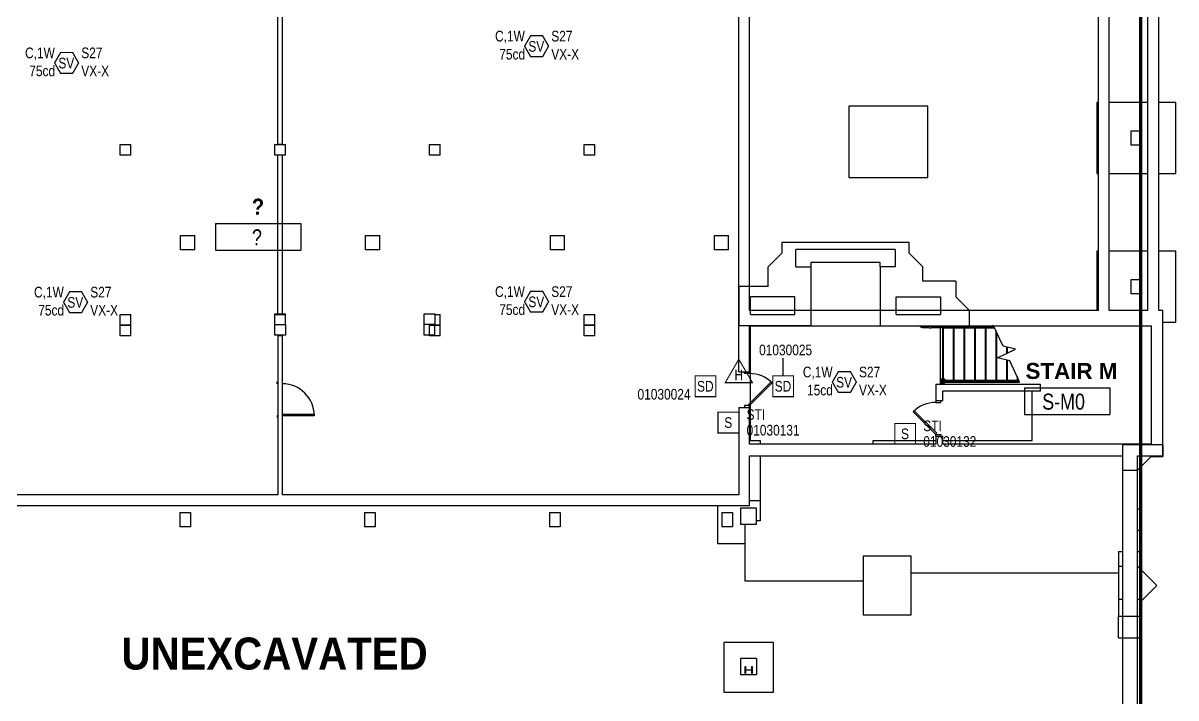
# Model space of a CAD drawing. Header units: inches. Extents: x 3516 to 15434, y -1454 to 5991.
# Drawn here: x 10942 to 12239, y 145 to 904 of the extents above; entities that cross this region are included whole.
import ezdxf
from ezdxf.enums import TextEntityAlignment as Align

# ---------------------------------------------------------------- set-up
doc = ezdxf.new("R2010")
doc.units = ezdxf.units.IN
doc.header["$LTSCALE"] = 0.25
doc.header["$MEASUREMENT"] = 0
for name, color, linetype in [('BACKGROUND', 8, 'Continuous'), ('DOOR HOLDER', 1, 'Continuous'), ('PULL STATION', 1, 'Continuous'), ('SMOKE DETECTOR', 1, 'Continuous'), ('SPEAKER STROBE', 1, 'Continuous')]:
    doc.layers.add(name, color=color, linetype=linetype)
doc.styles.add('Arial', font='arial.ttf', dxfattribs={"width": 0.8})
doc.styles.add('Arial_B_1', font='arialbd.ttf', dxfattribs={"height": 0.09375})
doc.styles.add('Arial_B_2', font='arialbd.ttf', dxfattribs={"width": 0.9, "height": 36})

# ---------------------------------------------------------------- blocks, each defined once
blk = doc.blocks.new('SIGA-278')
at = {"layer": 'PULL STATION', "const_width": 1.3}
blk.add_lwpolyline([(-11.5, -11.7), (-11.5, 11.7), (11.9, 11.7), (11.9, -11.7)], close=True, dxfattribs=at)
at = {"layer": 'PULL STATION', "style": 'Arial', "width": 0.8}
blk.add_text('S', height=12, dxfattribs=at).set_placement((0, 0), align=Align.MIDDLE)
for tag, p in [('ADDRESS', (20.6, 9)), ('ZONE', (20.6, -8.6))]:
    blk.add_attdef(tag, text='', height=12, dxfattribs=at).set_placement(p, align=Align.MIDDLE_LEFT)
blk.add_attdef('SUBSCRIPT', text='', height=12, dxfattribs=at).set_placement((-16.6, -9), align=Align.MIDDLE_RIGHT)
blk = doc.blocks.new('150X-AQN5')
at = {"layer": 'DOOR HOLDER', "const_width": 1.25}
blk.add_lwpolyline([(15.3, -8.8), (0, 17.6), (-15.3, -8.8)], close=True, dxfattribs=at)
at = {"layer": 'DOOR HOLDER', "style": 'Arial', "width": 0.8}
blk.add_text('H', height=12, dxfattribs=at).set_placement((0, 0), align=Align.MIDDLE)
blk.add_attdef('SUBSCRIPT', text='', height=12, dxfattribs=at).set_placement((11.4, 10.5), align=Align.MIDDLE_LEFT)
blk = doc.blocks.new('GC-S7VM')
at = {"layer": 'SPEAKER STROBE', "const_width": 1.46}
blk.add_lwpolyline([(13.8, 0.2), (7.1, 11.9), (-6.4, 11.9), (-13.2, 0.2), (-6.4, -11.5), (7.1, -11.5)], close=True, dxfattribs=at)
at = {"layer": 'SPEAKER STROBE', "style": 'Arial', "width": 0.8}
blk.add_text('SV', height=12, dxfattribs=at).set_placement((0, 0), align=Align.MIDDLE)
for tag, p in [('C', (-12.9, 11.5)), ('CANDELA', (-12.6, -8.8)), ('1/2W', (-12.6, -29.2))]:
    blk.add_attdef(tag, text='', height=12, dxfattribs=at).set_placement(p, align=Align.MIDDLE_RIGHT)
for tag, p in [('Speaker_Circuit', (16.8, 11.5)), ('Visual_Circuit', (16.8, -8.8))]:
    blk.add_attdef(tag, text='', height=12, dxfattribs=at).set_placement(p, align=Align.MIDDLE_LEFT)
blk = doc.blocks.new('SIGA-PD')
at = {"layer": 'SMOKE DETECTOR', "const_width": 1.3}
blk.add_lwpolyline([(-11.5, -11.7), (-11.5, 11.7), (11.9, 11.7), (11.9, -11.7)], close=True, dxfattribs=at)
at = {"layer": 'SMOKE DETECTOR', "style": 'Arial', "width": 0.8}
blk.add_text('SD', height=12, dxfattribs=at).set_placement((0, 0), align=Align.MIDDLE)
for tag, p in [('ADDRESS', (20.6, 9)), ('ZONE', (20.6, -8.6))]:
    blk.add_attdef(tag, text='', height=12, dxfattribs=at).set_placement(p, align=Align.MIDDLE_LEFT)
blk.add_attdef('SUBSCRIPT', text='', height=12, dxfattribs=at).set_placement((-16.6, -9), align=Align.MIDDLE_RIGHT)

msp = doc.modelspace()

# ---------------------------------------------------------------- linework, layer by layer
at = {"lineweight": 0, "const_width": 4}
msp.add_lwpolyline([(12199.2, 1484.3), (12199.2, -1066.9)], dxfattribs=at)
at = {"layer": 'BACKGROUND'}
for p, q in [((12151.7, 580.9), (12151.7, 1368.1)), ((12163.7, 580.9), (12163.7, 1356.1)), ((11759.2, 580.9), (11759.2, 1320.9)), ((12207.2, 580.9), (12207.2, 1308.1)), ((12219.7, 580.9), (12219.7, 1296.1)), ((11228.7, 767.6), (11228.7, 963.4)), ((11233.6, 963.4), (11233.6, 767.6)), ((11747.2, 512.1), (11747.2, 963.4)), ((11959.9, 810.6), (11870.9, 810.6)), ((11870.9, 810.6), (11870.9, 730.6)), ((11959.9, 730.6), (11959.9, 810.6)), ((12151.7, 814.8), (12149.9, 814.8)), ((12149.9, 814.8), (12149.9, 734.8)), ((12207.2, 814.8), (12163.7, 814.8)), ((12238.9, 814.8), (12219.7, 814.8)), ((12238.9, 734.8), (12238.9, 814.8)), ((12188.4, 766.8), (12188.4, 782.8)), ((12188.4, 782.8), (12200.4, 782.8)), ((12200.4, 766.8), (12200.4, 782.8)), ((11051.2, 755.6), (11051.2, 767.6)), ((11051.2, 767.6), (11063.2, 767.6)), ((11063.2, 755.6), (11063.2, 767.6)), ((11225.2, 755.6), (11225.2, 767.6)), ((11225.2, 767.6), (11237.2, 767.6)), ((11233.6, 767.6), (11228.7, 767.6)), ((11237.2, 755.6), (11237.2, 767.6)), ((11399.2, 755.6), (11399.2, 767.6)), ((11399.2, 767.6), (11411.2, 767.6)), ((11411.2, 755.6), (11411.2, 767.6)), ((11573.2, 755.6), (11573.2, 767.6)), ((11573.2, 767.6), (11585.2, 767.6)), ((11585.2, 755.6), (11585.2, 767.6)), ((12200.4, 766.8), (12188.4, 766.8)), ((11063.2, 755.6), (11051.2, 755.6)), ((11237.2, 755.6), (11225.2, 755.6)), ((11228.7, 577.4), (11228.7, 755.6)), ((11233.6, 755.6), (11228.7, 755.6)), ((11233.6, 755.6), (11233.6, 577.4)), ((11411.2, 755.6), (11399.2, 755.6)), ((11585.2, 755.6), (11573.2, 755.6)), ((11870.9, 730.6), (11959.9, 730.6)), ((12149.9, 734.8), (12151.7, 734.8)), ((12163.7, 734.8), (12207.2, 734.8)), ((12219.7, 734.8), (12238.9, 734.8)), ((11158.6, 678.8), (11254.6, 678.8)), ((11158.6, 678.8), (11158.6, 648.8)), ((11254.6, 678.8), (11254.6, 648.8)), ((11119.2, 649.1), (11119.2, 665.1)), ((11119.2, 665.1), (11135.2, 665.1)), ((11135.2, 649.1), (11135.2, 665.1)), ((11327.2, 649.1), (11327.2, 665.1)), ((11327.2, 665.1), (11343.2, 665.1)), ((11343.2, 649.1), (11343.2, 665.1)), ((11535.2, 649.1), (11535.2, 665.1)), ((11535.2, 665.1), (11551.2, 665.1)), ((11551.2, 649.1), (11551.2, 665.1)), ((11719.7, 649.1), (11719.7, 665.1)), ((11719.7, 665.1), (11735.7, 665.1)), ((11735.7, 649.1), (11735.7, 665.1)), ((11135.2, 649.1), (11119.2, 649.1)), ((11158.6, 648.8), (11254.6, 648.8)), ((11343.2, 649.1), (11327.2, 649.1)), ((11551.2, 649.1), (11535.2, 649.1)), ((11735.7, 649.1), (11719.7, 649.1)), ((11923.2, 657.4), (11795.7, 657.4)), ((11795.7, 657.4), (11795.7, 645.4)), ((11923.2, 649.4), (11811.2, 649.4)), ((11811.2, 629.9), (11811.2, 649.4)), ((11938.7, 657.4), (11923.2, 657.4)), ((11923.2, 649.4), (11923.2, 629.9)), ((11938.7, 645.4), (11938.7, 657.4)), ((11780.2, 629.9), (11795.7, 645.4)), ((11954.2, 629.9), (11938.7, 645.4)), ((11938.7, 645.4), (11938.7, 645.4)), ((12151.7, 647.8), (12149.9, 647.8)), ((12149.9, 647.8), (12149.9, 580.9)), ((12207.2, 647.8), (12163.7, 647.8)), ((12238.9, 647.8), (12219.7, 647.8)), ((12238.9, 567.8), (12238.9, 647.8)), ((11780.2, 607.9), (11780.2, 629.9)), ((11811.2, 629.9), (11828.2, 629.9)), ((11906.2, 634.9), (11828.2, 634.9)), ((11828.2, 634.9), (11828.2, 629.9)), ((11828.2, 629.9), (11828.2, 576.4)), ((11906.2, 629.9), (11906.2, 634.9)), ((11923.2, 629.9), (11906.2, 629.9)), ((11906.2, 629.9), (11906.2, 576.4)), ((11954.2, 613.9), (11954.2, 629.9)), ((11991.2, 613.9), (11954.2, 613.9)), ((11991.2, 613.9), (11991.2, 596.4)), ((12188.4, 599.8), (12188.4, 615.8)), ((12188.4, 615.8), (12200.4, 615.8)), ((12200.4, 599.8), (12200.4, 615.8)), ((11760.2, 607.9), (11747.2, 607.9)), ((11747.2, 607.9), (11747.2, 563.9)), ((11764.2, 607.9), (11760.2, 607.9)), ((11780.2, 607.9), (11764.2, 607.9)), ((12200.4, 599.8), (12188.4, 599.8)), ((11810.2, 596.4), (11760.2, 596.4)), ((11760.2, 576.4), (11760.2, 596.4)), ((11810.2, 576.4), (11810.2, 596.4)), ((11924.2, 576.4), (11924.2, 596.4)), ((11924.2, 596.4), (11974.2, 596.4)), ((11974.2, 596.4), (11974.2, 576.4)), ((12006.7, 580.9), (11991.2, 596.4)), ((11051.2, 564.6), (11051.2, 576.6)), ((11051.2, 576.6), (11063.2, 576.6)), ((11063.2, 564.6), (11063.2, 576.6)), ((11225.2, 565.4), (11225.2, 577.4)), ((11225.2, 577.4), (11228.7, 577.4)), ((11225.2, 565.4), (11225.2, 576.6)), ((11225.2, 576.6), (11237.2, 576.6)), ((11228.7, 577.4), (11233.6, 577.4)), ((11233.6, 577.4), (11237.2, 577.4)), ((11237.2, 565.4), (11237.2, 577.4)), ((11237.2, 565.4), (11237.2, 576.6)), ((11393.2, 577.4), (11405.2, 577.4)), ((11393.2, 565.4), (11393.2, 577.4)), ((11405.2, 577.4), (11405.2, 565.4)), ((11405.2, 576.6), (11411.2, 576.6)), ((11411.2, 564.6), (11411.2, 576.6)), ((11573.2, 564.6), (11573.2, 576.6)), ((11573.2, 576.6), (11585.2, 576.6)), ((11585.2, 564.6), (11585.2, 576.6)), ((12151.7, 580.9), (11759.2, 580.9)), ((11760.2, 576.4), (11810.2, 576.4)), ((11828.2, 576.4), (11828.2, 563.9)), ((11906.2, 576.4), (11906.2, 563.9)), ((11924.2, 576.4), (11974.2, 576.4)), ((12006.7, 563.9), (12006.7, 580.9)), ((12207.2, 580.9), (12163.7, 580.9)), ((12224.2, 580.9), (12219.7, 580.9)), ((12224.2, 417.6), (12224.2, 580.9)), ((11063.2, 564.6), (11051.2, 564.6)), ((11051.2, 552.6), (11051.2, 564.6)), ((11051.2, 564.6), (11063.2, 564.6)), ((11063.2, 552.6), (11063.2, 564.6)), ((11225.2, 565.4), (11237.2, 565.4)), ((11225.2, 553.4), (11225.2, 565.4)), ((11237.2, 565.4), (11237.2, 553.4)), ((11393.2, 553.4), (11393.2, 565.4)), ((11405.2, 565.4), (11393.2, 565.4)), ((11399.2, 564.6), (11399.2, 565.4)), ((11411.2, 564.6), (11399.2, 564.6)), ((11399.2, 552.6), (11399.2, 564.6)), ((11399.2, 564.6), (11411.2, 564.6)), ((11405.2, 553.4), (11405.2, 565.4)), ((11411.2, 552.6), (11411.2, 564.6)), ((11585.2, 564.6), (11573.2, 564.6)), ((11573.2, 552.6), (11573.2, 564.6)), ((11573.2, 564.6), (11585.2, 564.6)), ((11585.2, 552.6), (11585.2, 564.6)), ((11828.2, 563.9), (11747.2, 563.9)), ((11759.2, 563.9), (12211.2, 563.9)), ((11759.2, 512.1), (11759.2, 563.9)), ((11760, 563.9), (11760, 434.9)), ((11906.2, 563.9), (12006.7, 563.9)), ((11953.7, 563.1), (11954.2, 563.1)), ((11954.2, 561.6), (11953.7, 561.6)), ((11954.2, 563.1), (11961.5, 563.1)), ((11954.2, 563.1), (11954.2, 562.4)), ((11954.2, 561.6), (11954.2, 563.1)), ((11954.2, 562.4), (11954.2, 561.6)), ((11961.5, 561.6), (11954.2, 561.6)), ((11963.9, 563.1), (11976.2, 563.1)), ((11976.2, 561.6), (11963.9, 561.6)), ((11974.2, 563.1), (11974.2, 563.9)), ((11974.2, 504), (11974.2, 561.6)), ((11976.2, 563.9), (11976.2, 563.1)), ((11976.2, 563.1), (12033.9, 563.1)), ((11976.2, 562.9), (11976.2, 563.1)), ((11976.2, 561.6), (11976.2, 561.8)), ((11976.2, 561.6), (11976.2, 504)), ((11976.2, 561.6), (12034.6, 561.6)), ((11976.9, 563.9), (11976.9, 563.1)), ((11976.9, 561.6), (11976.9, 504)), ((11988.2, 563.9), (11988.2, 563.1)), ((11988.2, 561.6), (11988.2, 502.8)), ((11988.9, 563.9), (11988.9, 563.1)), ((11988.9, 561.6), (11988.9, 502.8)), ((12000.2, 563.9), (12000.2, 563.1)), ((12000.2, 561.6), (12000.2, 502.8)), ((12000.9, 563.9), (12000.9, 563.1)), ((12000.9, 561.6), (12000.9, 502.8)), ((12012.2, 563.9), (12012.2, 563.1)), ((12012.2, 561.6), (12012.2, 502.8)), ((12012.9, 563.9), (12012.9, 563.1)), ((12012.9, 561.6), (12012.9, 502.8)), ((12024.2, 563.9), (12024.2, 563.1)), ((12024.2, 561.6), (12024.2, 502.8)), ((12024.9, 563.9), (12024.9, 563.1)), ((12024.9, 561.6), (12024.9, 502.8)), ((12044.4, 540.8), (12033.2, 564.6)), ((12034.6, 561.6), (12033.9, 563.1)), ((12036.2, 558.4), (12036.2, 502.8)), ((12211.2, 563.9), (12211.2, 430.6)), ((12224.2, 567.8), (12238.9, 567.8)), ((11063.2, 552.6), (11051.2, 552.6)), ((11237.2, 553.4), (11225.2, 553.4)), ((11228.7, 552.6), (11228.7, 373.6)), ((11233.6, 552.6), (11228.7, 552.6)), ((11233.6, 552.6), (11233.6, 373.6)), ((11405.2, 553.4), (11393.2, 553.4)), ((11411.2, 552.6), (11399.2, 552.6)), ((11585.2, 552.6), (11573.2, 552.6)), ((12036.9, 556.8), (12036.9, 502.8)), ((12038, 527.9), (12058.4, 537.4)), ((12058.4, 537.4), (12044.4, 540.8)), ((12048.2, 539.9), (12048.2, 532.6)), ((12048.9, 539.7), (12048.9, 533)), ((12052, 524.5), (12038, 527.9)), ((12048.2, 525.4), (12048.2, 502.8)), ((12048.9, 525.2), (12048.9, 502.8)), ((12062.3, 502.4), (12052, 524.5)), ((11747.2, 512.1), (11759.2, 512.1)), ((11753.4, 510.1), (11753.4, 512.1)), ((11759.2, 510.1), (11753.4, 510.1)), ((11759.2, 512.1), (11759.2, 510.1)), ((12060.2, 506.9), (12060.2, 502.8)), ((11227.9, 498.6), (11227.9, 500.6)), ((11228.7, 498.6), (11227.9, 498.6)), ((11757.9, 475.4), (11783.4, 500.8)), ((11784.6, 499.6), (11759.2, 474.1)), ((11783.4, 500.8), (11784.6, 499.6)), ((11968.7, 498.1), (11968.7, 479.6)), ((11968.7, 498.1), (12086.7, 498.1)), ((11973.8, 504), (11978.5, 504)), ((11973.8, 504), (11973.8, 499.3)), ((11978.5, 499.3), (11973.8, 499.3)), ((11974.2, 498.1), (11974.2, 499.3)), ((11974.8, 503), (11974.8, 500.3)), ((11977.5, 503), (11974.8, 503)), ((11974.8, 500.3), (11977.5, 500.3)), ((11976.2, 502.4), (12062.3, 502.4)), ((11976.2, 500.9), (11976.2, 502.4)), ((11976.2, 500.9), (12063, 500.9)), ((11977.5, 502.4), (11977.5, 503)), ((11977.5, 500.3), (11977.5, 500.9)), ((11978.5, 504), (11978.5, 502.4)), ((11978.5, 502.8), (12062.1, 502.8)), ((11978.5, 500.9), (11978.5, 499.3)), ((11978.5, 500.4), (12063.1, 500.4)), ((12060.9, 505.3), (12060.9, 502.8)), ((12062.3, 502.4), (12062.1, 502.8)), ((12062.3, 502.4), (12062.1, 502.8)), ((12062.3, 502.4), (12062.1, 502.8)), ((12063, 500.9), (12062.3, 502.4)), ((12063.1, 500.6), (12063, 500.9)), ((12063.1, 500.6), (12063, 500.9)), ((12063.1, 500.6), (12063, 500.9)), ((12063.1, 500.6), (12063, 500.9)), ((12063, 500.6), (12063.1, 500.6)), ((12063.1, 500.4), (12063.1, 500.6)), ((12063.1, 500.4), (12063.1, 500.6)), ((12063.1, 500.4), (12063.1, 500.6)), ((12068.7, 494.1), (12164.7, 494.1)), ((12068.7, 494.1), (12068.7, 464.1)), ((12086.7, 490.1), (12086.7, 498.1)), ((12164.7, 494.1), (12164.7, 464.1)), ((11976.7, 479.6), (11976.7, 490.1)), ((12086.7, 490.1), (11976.7, 490.1)), ((12077.2, 434.9), (12077.2, 490.1)), ((11747.2, 472.1), (11747.2, 373.6)), ((11747.2, 472.1), (11759.2, 472.1)), ((11753.4, 474.1), (11753.4, 472.1)), ((11759.2, 474.1), (11753.4, 474.1)), ((11759.2, 474.1), (11757.9, 475.4)), ((11759.2, 472.1), (11759.2, 474.1)), ((11759.2, 430.6), (11759.2, 472.1)), ((11944.4, 468.3), (11943.2, 467.1)), ((11943.2, 467.1), (11968.7, 441.6)), ((11969.9, 442.9), (11944.4, 468.3)), ((11968.7, 479.6), (11976.7, 479.6)), ((11968.7, 479.6), (11968.7, 477.6)), ((11968.7, 477.6), (11974.4, 477.6)), ((11974.4, 477.6), (11974.4, 479.6)), ((11227.9, 462.6), (11227.9, 460.6)), ((11228.7, 462.6), (11227.9, 462.6)), ((11233.6, 464.4), (11269.6, 464.4)), ((11269.6, 462.6), (11233.6, 462.6)), ((11269.6, 464.4), (11269.6, 462.6)), ((12068.7, 464.1), (12164.7, 464.1)), ((11968.7, 441.6), (11969.9, 442.9)), ((11968.7, 441.6), (11974.4, 441.6)), ((11968.7, 439.6), (11968.7, 441.6)), ((11974.4, 441.6), (11974.4, 439.6)), ((11968.7, 430.6), (11759.2, 430.6)), ((11760, 434.9), (11771.2, 434.9)), ((11771.2, 434.9), (11771.2, 430.6)), ((11898.2, 430.6), (11898.2, 434.9)), ((11898.2, 434.9), (11968.7, 434.9)), ((11968.7, 439.6), (11968.7, 430.6)), ((11968.7, 439.6), (11976.7, 439.6)), ((11976.7, 430.6), (11976.7, 439.6)), ((11976.7, 434.9), (12077.2, 434.9)), ((12211.2, 430.6), (11976.7, 430.6)), ((12224.2, 429.9), (12178.7, 429.9)), ((12178.7, 429.9), (12178.7, 401.4)), ((12224.2, 429.9), (12224.2, 416.9)), ((11759.2, 417.6), (12178.7, 417.6)), ((11759.2, 361.6), (11759.2, 417.6)), ((11771.2, 417.6), (11771.2, 344.4)), ((12178.7, 417.6), (12178.7, -324.4)), ((12195.7, -108.9), (12195.7, 417.6)), ((12195.7, 417.6), (12224.2, 417.6)), ((12211.2, 416.9), (12195.7, 401.4)), ((12211.2, 416.9), (12224.2, 416.9)), ((12178.7, 401.4), (12195.7, 401.4)), ((11228.7, 373.6), (10714.5, 373.6)), ((11747.2, 373.6), (11233.6, 373.6)), ((11771.2, 367), (11759.2, 367)), ((10702.5, 361.6), (11759.2, 361.6)), ((11118.2, 353.9), (11118.2, 337.9)), ((11118.2, 353.9), (11130.2, 353.9)), ((11130.2, 353.9), (11130.2, 337.9)), ((11326.2, 353.9), (11326.2, 337.9)), ((11326.2, 353.9), (11338.2, 353.9)), ((11338.2, 353.9), (11338.2, 337.9)), ((11534.2, 353.9), (11534.2, 337.9)), ((11534.2, 353.9), (11546.2, 353.9)), ((11546.2, 353.9), (11546.2, 337.9)), ((11723.2, 361.6), (11723.2, 319)), ((11728.2, 353.9), (11728.2, 337.9)), ((11728.2, 353.9), (11740.2, 353.9)), ((11740.2, 353.9), (11740.2, 337.9)), ((11767.2, 358.7), (11749.2, 358.7)), ((11749.2, 358.7), (11749.2, 340.7)), ((11767.2, 340.7), (11767.2, 358.7)), ((12195.7, 357.9), (12200.2, 357.9)), ((12200.2, 333.9), (12200.2, 357.9)), ((11130.2, 337.9), (11118.2, 337.9)), ((11338.2, 337.9), (11326.2, 337.9)), ((11546.2, 337.9), (11534.2, 337.9)), ((11740.2, 337.9), (11728.2, 337.9)), ((11749.2, 340.7), (11767.2, 340.7)), ((11754, 340.7), (11754, 276.9)), ((11771.2, 344.4), (11767.2, 344.4)), ((12195.7, 333.9), (12200.2, 333.9)), ((12200.2, 309.9), (12200.2, 333.9)), ((11723.2, 319), (11754, 319)), ((11887.2, 304.9), (11887.2, 238.9)), ((11941.2, 304.9), (11887.2, 304.9)), ((11941.2, 238.9), (11941.2, 304.9)), ((12174.2, 309.9), (12178.7, 309.9)), ((12174.2, 309.9), (12174.2, 293.3)), ((12195.7, 309.9), (12200.2, 309.9)), ((12200.2, 289.2), (12200.2, 309.9)), ((11941.2, 285.9), (12174.2, 285.9)), ((12174.2, 293.3), (12174.2, 256.5)), ((12178.7, 293.3), (12174.2, 293.3)), ((12196, 293.3), (12195.7, 293.3)), ((12217.4, 271.9), (12196, 293.3)), ((11754, 276.9), (11887.2, 276.9)), ((12200.2, 254.6), (12217.4, 271.9)), ((12174.2, 256.5), (12178.7, 256.5)), ((12174.2, 256.5), (12174.2, 236.9)), ((12195.7, 256.5), (12200.2, 256.5)), ((12195.7, 256.5), (12195.7, 256.4)), ((12200.2, 236.9), (12200.2, 256.5)), ((11887.2, 238.9), (11941.2, 238.9)), ((12200.2, 236.9), (12174.2, 236.9)), ((12174.2, 212.9), (12174.2, 236.9)), ((12200.2, 212.9), (12200.2, 236.9)), ((11786.2, 207.9), (11730.2, 207.9)), ((11730.2, 207.9), (11730.2, 151.9)), ((11786.2, 151.9), (11786.2, 207.9)), ((12174.2, 212.9), (12200.2, 212.9)), ((11767.2, 189.7), (11749.2, 189.7)), ((11749.2, 189.7), (11749.2, 171.7)), ((11767.2, 189.7), (11767.2, 171.7)), ((11749.2, 171.7), (11767.2, 171.7)), ((11754.2, 180.9), (11754.6, 180.9)), ((11754.2, 172.9), (11754.2, 180.9)), ((11754.6, 172.9), (11754.2, 172.9)), ((11754.6, 180.9), (11754.6, 177)), ((11754.6, 177), (11761.7, 177)), ((11754.6, 176.7), (11754.6, 172.9)), ((11761.7, 176.7), (11754.6, 176.7)), ((11761.7, 180.9), (11762.2, 180.9)), ((11761.7, 177), (11761.7, 180.9)), ((11761.7, 172.9), (11761.7, 176.7)), ((11762.2, 172.9), (11761.7, 172.9)), ((11762.2, 180.9), (11762.2, 172.9)), ((11730.2, 151.9), (11786.2, 151.9))]:
    msp.add_line(p, q, dxfattribs=at)
at = {"layer": 'BACKGROUND', "flags": 128}
for points in [[(11953.7, 561.6), (11953.6, 561.6), (11953.5, 561.6), (11953.4, 561.6), (11953.3, 561.7), (11953.2, 561.7), (11953.1, 561.7), (11953, 561.7), (11953, 561.7), (11952.9, 561.8), (11952.8, 561.8), (11952.7, 561.8), (11952.6, 561.9), (11952.5, 561.9), (11952.5, 562), (11952.4, 562), (11952.3, 562.1), (11952.3, 562.1), (11952.2, 562.2), (11952.1, 562.3), (11952.1, 562.3), (11952, 562.4), (11951.9, 562.4), (11951.9, 562.5), (11951.8, 562.6), (11951.8, 562.7), (11951.7, 562.7), (11951.7, 562.8), (11951.6, 562.9), (11951.6, 563), (11951.6, 563.1), (11951.5, 563.2), (11951.5, 563.2), (11951.5, 563.3), (11951.5, 563.4), (11951.4, 563.5), (11951.4, 563.6), (11951.4, 563.7), (11951.4, 563.8), (11951.4, 563.9), (11951.4, 563.9)], [(11952.9, 563.9), (11952.9, 563.9), (11952.9, 563.8), (11952.9, 563.8), (11952.9, 563.8), (11952.9, 563.7), (11952.9, 563.7), (11952.9, 563.7), (11953, 563.6), (11953, 563.6), (11953, 563.6), (11953, 563.6), (11953, 563.5), (11953, 563.5), (11953, 563.5), (11953, 563.5), (11953.1, 563.4), (11953.1, 563.4), (11953.1, 563.4), (11953.1, 563.4), (11953.1, 563.3), (11953.2, 563.3), (11953.2, 563.3), (11953.2, 563.3), (11953.2, 563.3), (11953.3, 563.3), (11953.3, 563.2), (11953.3, 563.2), (11953.3, 563.2), (11953.4, 563.2), (11953.4, 563.2), (11953.4, 563.2), (11953.5, 563.2), (11953.5, 563.2), (11953.5, 563.1), (11953.5, 563.1), (11953.6, 563.1), (11953.6, 563.1), (11953.6, 563.1), (11953.7, 563.1), (11953.7, 563.1)], [(11963.9, 563.1), (11963.8, 563.1), (11963.6, 563.1), (11963.4, 563.1), (11963.2, 563.1), (11963, 563.1), (11962.8, 563.1), (11962.6, 563.1), (11962.4, 563.1), (11962.2, 563.1), (11962, 563.1), (11961.8, 563.1), (11961.6, 563.1), (11961.5, 563.1)], [(11961.5, 561.6), (11961.7, 561.6), (11961.9, 561.6), (11962.1, 561.6), (11962.3, 561.6), (11962.5, 561.6), (11962.7, 561.6), (11962.9, 561.6), (11963.1, 561.6), (11963.3, 561.6), (11963.5, 561.6), (11963.6, 561.6), (11963.8, 561.6), (11963.9, 561.6)], [(11963.9, 563.1), (11963.8, 563.1), (11963.8, 563), (11963.7, 562.9), (11963.6, 562.8), (11963.6, 562.6), (11963.6, 562.4)], [(11963.6, 562.4), (11963.6, 562.2), (11963.6, 562), (11963.7, 561.9), (11963.8, 561.7), (11963.8, 561.7), (11963.9, 561.6)], [(11976.2, 562.9), (11976.2, 562.7), (11976.2, 562.6), (11976.2, 562.4)], [(11976.2, 562.4), (11976.2, 562.2), (11976.2, 562), (11976.2, 561.9), (11976.2, 561.8)]]:
    msp.add_lwpolyline(points, dxfattribs=at)
at = {"layer": 'BACKGROUND'}
for centre, start, end in [((11759.2, 474.1), 45, 90), ((11233.6, 462.6), 0, 90), ((11968.7, 441.6), 90, 135)]:
    msp.add_arc(centre, 36, start, end, dxfattribs=at)
at = {"layer": 'SMOKE DETECTOR'}
msp.add_line((11797.1, 507.5), (11797.1, 527.5), dxfattribs=at)

# ---------------------------------------------------------------- block references
at = {"layer": 'DOOR HOLDER'}
msp.add_blockref('150X-AQN5', (11747.2, 508.6), dxfattribs=at)
at = {"layer": 'PULL STATION'}
for p, values in [((11735.3, 455), {'ADDRESS': 'STI', 'ZONE': '01030131'}), ((11934.1, 442.3), {'ADDRESS': 'STI', 'ZONE': '01030132'})]:
    msp.add_blockref('SIGA-278', p, dxfattribs=at).add_auto_attribs(values)
at = {"layer": 'SMOKE DETECTOR'}
ref = msp.add_blockref('SIGA-PD', (11796.9, 495.8), dxfattribs=at)
ref.add_attrib('ADDRESS', '01030025', dxfattribs={"height": 12, "style": 'Arial', "width": 0.8}).set_placement((11770, 536.6), align=Align.MIDDLE_LEFT)
msp.add_blockref('SIGA-PD', (11709.5, 495.8), dxfattribs=at).add_auto_attribs({'SUBSCRIPT': '01030024'})
at = {"layer": 'SPEAKER STROBE'}
for p, values in [((11519.4, 877.9), {'C': 'C,1W', 'Speaker_Circuit': 'S27', 'Visual_Circuit': 'VX-X', 'CANDELA': '75cd'}), ((10990.7, 859.1), {'C': 'C,1W', 'Speaker_Circuit': 'S27', 'Visual_Circuit': 'VX-X', 'CANDELA': '75cd'}), ((11000.8, 590.1), {'C': 'C,1W', 'Speaker_Circuit': 'S27', 'Visual_Circuit': 'VX-X', 'CANDELA': '75cd'}), ((11519.4, 590.7), {'C': 'C,1W', 'Speaker_Circuit': 'S27', 'Visual_Circuit': 'VX-X', 'CANDELA': '75cd'}), ((11865.6, 500.3), {'C': 'C,1W', 'Speaker_Circuit': 'S27', 'Visual_Circuit': 'VX-X', 'CANDELA': '15cd'})]:
    msp.add_blockref('GC-S7VM', p, dxfattribs=at).add_auto_attribs(values)

# ---------------------------------------------------------------- texts
at = {"layer": 'BACKGROUND', "attachment_point": 1}
for s, insert, char_height, width, style in [('\\fArial|b1|i0|c0|p34|;\\W.9;?', (11199.4, 706.7), 18, 16.907, 'Arial_B_1'), ('?', (11199.5, 672.2), 18, 15.271, 'Arial'), ('STAIR M', (12069.7, 522), 18, 113.443, 'Arial_B_1'), ('S-M0', (12088.5, 487.5), 18, 66.539, 'Arial'), ('UNEXCAVATED', (11052.7, 213.3), 36, 413.959, 'Arial_B_2')]:
    msp.add_mtext(s, dxfattribs=dict(at, insert=insert, char_height=char_height, width=width, style=style))

doc.saveas('drawing.dxf')
